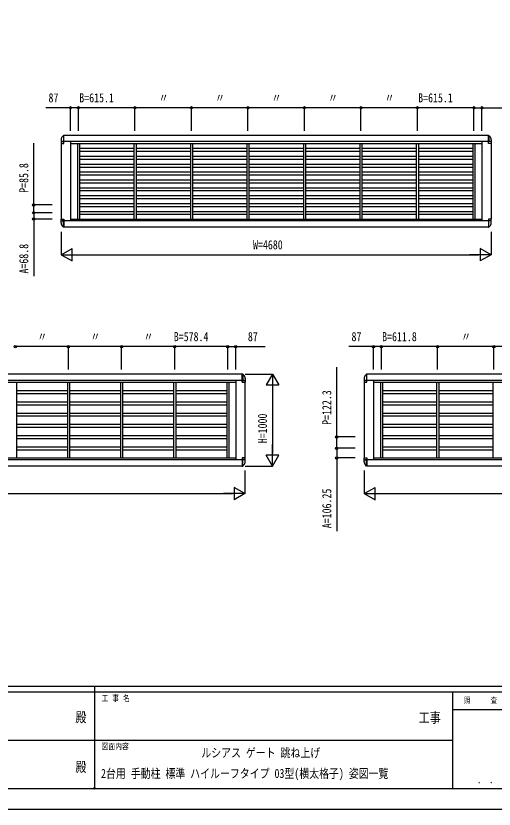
# Model space of a CAD drawing. Units: millimetres, scale not verified. Extents: x -12615 to 12615, y -8910 to 8910.
# Drawn here: x -870 to 4339, y -8910 to -274 of the extents above; entities that cross this region are included whole.
import ezdxf
from ezdxf.enums import TextEntityAlignment as Align

# ---------------------------------------------------------------- set-up
doc = ezdxf.new("R2010")
doc.units = ezdxf.units.MM
doc.header["$LTSCALE"] = 30
doc.header["$PDMODE"] = 32
doc.header["$PDSIZE"] = 15
for name, color, linetype in [('0-1_USER1', 3, 'Continuous'), ('0-2_YKK_A1', 4, 'Continuous'), ('0-3_YKK_D', 6, 'Continuous'), ('0-4_YKK_ZWAK', 7, 'Continuous')]:
    doc.layers.add(name, color=color, linetype=linetype)
doc.styles.add('ＭＳ ゴシック', font='')
doc.styles.get('ＭＳ ゴシック').set_extended_font_data('MS Gothic')

msp = doc.modelspace()

# ---------------------------------------------------------------- linework, layer by layer
at = {"layer": '0-2_YKK_A1'}
for p, q in [((-377.44, -1621.91), (-377.44, -1662)), ((-350.94, -1574.7), (-362.8, -1586.56)), ((-345.94, -1574.7), (-350.94, -1574.7)), ((-350.94, -1574.7), (-350.94, -1643)), ((-345.94, -1663), (-345.94, -1574.7)), ((4276.06, -1575), (-345.94, -1575)), ((4276.06, -1574.7), (4281.06, -1574.7)), ((4276.06, -1663), (4276.06, -1574.7)), ((4281.06, -1574.7), (4281.06, -1643)), ((4281.06, -1574.7), (4292.91, -1586.56)), ((4307.56, -1621.91), (4307.56, -1662)), ((-376.44, -1663), (-345.94, -1663)), ((-375.44, -1643), (-345.94, -1643)), ((-374.94, -1663), (-374.94, -2487)), ((4295.06, -1643), (-364.94, -1643)), ((-274.94, -1643), (-274.94, -2507)), ((-274.94, -1663), (4205.06, -1663)), ((-199.44, -1663), (-199.44, -2487)), ((-176.44, -1663), (-176.44, -2487)), ((-176.44, -1715.8), (415.7, -1715.8)), ((415.7, -1663), (415.7, -2487)), ((438.7, -1663), (438.7, -2487)), ((438.7, -1715.8), (1030.84, -1715.8)), ((1030.84, -1663), (1030.84, -2487)), ((1053.84, -1663), (1053.84, -2487)), ((1053.84, -1715.8), (1645.99, -1715.8)), ((1645.99, -1663), (1645.99, -2487)), ((1668.99, -1663), (1668.99, -2487)), ((1668.99, -1715.8), (2261.13, -1715.8)), ((2261.13, -1663), (2261.13, -2487)), ((2284.13, -1663), (2284.13, -2487)), ((2284.13, -1715.8), (2876.27, -1715.8)), ((2876.27, -1663), (2876.27, -2487)), ((2899.27, -1663), (2899.27, -2487)), ((2899.27, -1715.8), (3491.42, -1715.8)), ((3491.42, -1663), (3491.42, -2487)), ((3514.42, -1663), (3514.42, -2487)), ((3514.42, -1715.8), (4106.56, -1715.8)), ((4106.56, -1663), (4106.56, -2487)), ((4129.56, -1663), (4129.56, -2487)), ((4205.06, -1643), (4205.06, -2507)), ((4305.56, -1643), (4276.06, -1643)), ((4306.56, -1663), (4276.06, -1663)), ((4305.06, -1663), (4305.06, -2487)), ((-176.44, -1747.8), (415.7, -1747.8)), ((-176.44, -1801.6), (415.7, -1801.6)), ((438.7, -1747.8), (1030.84, -1747.8)), ((438.7, -1801.6), (1030.84, -1801.6)), ((1053.84, -1747.8), (1645.99, -1747.8)), ((1053.84, -1801.6), (1645.99, -1801.6)), ((1668.99, -1747.8), (2261.13, -1747.8)), ((1668.99, -1801.6), (2261.13, -1801.6)), ((2284.13, -1747.8), (2876.27, -1747.8)), ((2284.13, -1801.6), (2876.27, -1801.6)), ((2899.27, -1747.8), (3491.42, -1747.8)), ((2899.27, -1801.6), (3491.42, -1801.6)), ((3514.42, -1747.8), (4106.56, -1747.8)), ((3514.42, -1801.6), (4106.56, -1801.6)), ((-176.44, -1833.6), (415.7, -1833.6)), ((-176.44, -1887.4), (415.7, -1887.4)), ((438.7, -1833.6), (1030.84, -1833.6)), ((438.7, -1887.4), (1030.84, -1887.4)), ((1053.84, -1833.6), (1645.99, -1833.6)), ((1053.84, -1887.4), (1645.99, -1887.4)), ((1668.99, -1833.6), (2261.13, -1833.6)), ((1668.99, -1887.4), (2261.13, -1887.4)), ((2284.13, -1833.6), (2876.27, -1833.6)), ((2284.13, -1887.4), (2876.27, -1887.4)), ((2899.27, -1833.6), (3491.42, -1833.6)), ((2899.27, -1887.4), (3491.42, -1887.4)), ((3514.42, -1833.6), (4106.56, -1833.6)), ((3514.42, -1887.4), (4106.56, -1887.4)), ((-176.44, -1919.4), (415.7, -1919.4)), ((-176.44, -1973.2), (415.7, -1973.2)), ((438.7, -1919.4), (1030.84, -1919.4)), ((438.7, -1973.2), (1030.84, -1973.2)), ((1053.84, -1919.4), (1645.99, -1919.4)), ((1053.84, -1973.2), (1645.99, -1973.2)), ((1668.99, -1919.4), (2261.13, -1919.4)), ((1668.99, -1973.2), (2261.13, -1973.2)), ((2284.13, -1919.4), (2876.27, -1919.4)), ((2284.13, -1973.2), (2876.27, -1973.2)), ((2899.27, -1919.4), (3491.42, -1919.4)), ((2899.27, -1973.2), (3491.42, -1973.2)), ((3514.42, -1919.4), (4106.56, -1919.4)), ((3514.42, -1973.2), (4106.56, -1973.2)), ((-176.44, -2005.2), (415.7, -2005.2)), ((-176.44, -2059), (415.7, -2059)), ((438.7, -2005.2), (1030.84, -2005.2)), ((438.7, -2059), (1030.84, -2059)), ((1053.84, -2005.2), (1645.99, -2005.2)), ((1053.84, -2059), (1645.99, -2059)), ((1668.99, -2005.2), (2261.13, -2005.2)), ((1668.99, -2059), (2261.13, -2059)), ((2284.13, -2005.2), (2876.27, -2005.2)), ((2284.13, -2059), (2876.27, -2059)), ((2899.27, -2005.2), (3491.42, -2005.2)), ((2899.27, -2059), (3491.42, -2059)), ((3514.42, -2005.2), (4106.56, -2005.2)), ((3514.42, -2059), (4106.56, -2059)), ((-176.44, -2091), (415.7, -2091)), ((-176.44, -2144.8), (415.7, -2144.8)), ((438.7, -2091), (1030.84, -2091)), ((438.7, -2144.8), (1030.84, -2144.8)), ((1053.84, -2091), (1645.99, -2091)), ((1053.84, -2144.8), (1645.99, -2144.8)), ((1668.99, -2091), (2261.13, -2091)), ((1668.99, -2144.8), (2261.13, -2144.8)), ((2284.13, -2091), (2876.27, -2091)), ((2284.13, -2144.8), (2876.27, -2144.8)), ((2899.27, -2091), (3491.42, -2091)), ((2899.27, -2144.8), (3491.42, -2144.8)), ((3514.42, -2091), (4106.56, -2091)), ((3514.42, -2144.8), (4106.56, -2144.8)), ((-176.44, -2176.8), (415.7, -2176.8)), ((-176.44, -2230.6), (415.7, -2230.6)), ((438.7, -2176.8), (1030.84, -2176.8)), ((438.7, -2230.6), (1030.84, -2230.6)), ((1053.84, -2176.8), (1645.99, -2176.8)), ((1053.84, -2230.6), (1645.99, -2230.6)), ((1668.99, -2176.8), (2261.13, -2176.8)), ((1668.99, -2230.6), (2261.13, -2230.6)), ((2284.13, -2176.8), (2876.27, -2176.8)), ((2284.13, -2230.6), (2876.27, -2230.6)), ((2899.27, -2176.8), (3491.42, -2176.8)), ((2899.27, -2230.6), (3491.42, -2230.6)), ((3514.42, -2176.8), (4106.56, -2176.8)), ((3514.42, -2230.6), (4106.56, -2230.6)), ((-176.44, -2262.6), (415.7, -2262.6)), ((-176.44, -2316.4), (415.7, -2316.4)), ((438.7, -2262.6), (1030.84, -2262.6)), ((438.7, -2316.4), (1030.84, -2316.4)), ((1053.84, -2262.6), (1645.99, -2262.6)), ((1053.84, -2316.4), (1645.99, -2316.4)), ((1668.99, -2262.6), (2261.13, -2262.6)), ((1668.99, -2316.4), (2261.13, -2316.4)), ((2284.13, -2262.6), (2876.27, -2262.6)), ((2284.13, -2316.4), (2876.27, -2316.4)), ((2899.27, -2262.6), (3491.42, -2262.6)), ((2899.27, -2316.4), (3491.42, -2316.4)), ((3514.42, -2262.6), (4106.56, -2262.6)), ((3514.42, -2316.4), (4106.56, -2316.4)), ((-176.44, -2348.4), (415.7, -2348.4)), ((-176.44, -2402.2), (415.7, -2402.2)), ((438.7, -2348.4), (1030.84, -2348.4)), ((438.7, -2402.2), (1030.84, -2402.2)), ((1053.84, -2348.4), (1645.99, -2348.4)), ((1053.84, -2402.2), (1645.99, -2402.2)), ((1668.99, -2348.4), (2261.13, -2348.4)), ((1668.99, -2402.2), (2261.13, -2402.2)), ((2284.13, -2348.4), (2876.27, -2348.4)), ((2284.13, -2402.2), (2876.27, -2402.2)), ((2899.27, -2348.4), (3491.42, -2348.4)), ((2899.27, -2402.2), (3491.42, -2402.2)), ((3514.42, -2348.4), (4106.56, -2348.4)), ((3514.42, -2402.2), (4106.56, -2402.2)), ((-377.44, -2528.09), (-377.44, -2488)), ((-376.44, -2487), (-345.94, -2487)), ((-345.94, -2487), (-345.94, -2575.3)), ((-272.94, -2487), (4205.06, -2487)), ((-176.44, -2434.2), (415.7, -2434.2)), ((438.7, -2434.2), (1030.84, -2434.2)), ((1053.84, -2434.2), (1645.99, -2434.2)), ((1668.99, -2434.2), (2261.13, -2434.2)), ((2284.13, -2434.2), (2876.27, -2434.2)), ((2899.27, -2434.2), (3491.42, -2434.2)), ((3514.42, -2434.2), (4106.56, -2434.2)), ((4306.56, -2487), (4276.06, -2487)), ((4276.06, -2487), (4276.06, -2575.3)), ((4307.56, -2528.09), (4307.56, -2488)), ((-375.44, -2507), (-345.94, -2507)), ((4295.06, -2507), (-364.94, -2507)), ((-350.94, -2575.3), (-362.8, -2563.44)), ((-350.94, -2575.3), (-350.94, -2507)), ((-345.94, -2575.3), (-350.94, -2575.3)), ((4276.06, -2575), (-345.94, -2575)), ((4305.56, -2507), (4276.06, -2507)), ((4276.06, -2575.3), (4281.06, -2575.3)), ((4281.06, -2575.3), (4281.06, -2507)), ((4281.06, -2575.3), (4292.91, -2563.44)), ((1601.36, -4175), (-3925.94, -4175)), ((1596.06, -4174.7), (1601.06, -4174.7)), ((1596.06, -4263), (1596.06, -4174.7)), ((1601.06, -4174.7), (1601.06, -4243)), ((1601.06, -4174.7), (1612.91, -4186.56)), ((1627.56, -4221.91), (1627.56, -4262)), ((2922.56, -4221.91), (2922.56, -4262)), ((2949.06, -4174.7), (2937.2, -4186.56)), ((2954.06, -4174.7), (2949.06, -4174.7)), ((2949.06, -4174.7), (2949.06, -4243)), ((2954.06, -4263), (2954.06, -4174.7)), ((8776.06, -4175), (2954.06, -4175)), ((1627.56, -4243), (-3944.94, -4243)), ((-3854.94, -4263), (1525.06, -4263)), ((-864.22, -4263), (-864.22, -5087)), ((-308.77, -4263), (-308.77, -5087)), ((-285.77, -4263), (-285.77, -5087)), ((269.67, -4263), (269.67, -5087)), ((292.67, -4263), (292.67, -5087)), ((848.11, -4263), (848.11, -5087)), ((871.11, -4263), (871.11, -5087)), ((1426.56, -4263), (1426.56, -5087)), ((1449.56, -4263), (1449.56, -5087)), ((1525.06, -4243), (1525.06, -5105)), ((1625.56, -4243), (1596.06, -4243)), ((1596.06, -4263), (1626.56, -4263)), ((1626.56, -4263), (1596.06, -4263)), ((1625.06, -4263), (1625.06, -5087)), ((2923.56, -4263), (2954.06, -4263)), ((2924.56, -4243), (2954.06, -4243)), ((2925.06, -4263), (2925.06, -5087)), ((8776.06, -4243), (2935.06, -4243)), ((3025.06, -4243), (3025.06, -5107)), ((3025.06, -4263), (8705.06, -4263)), ((3100.56, -4263), (3100.56, -5087)), ((3123.56, -4263), (3123.56, -5087)), ((3712.34, -4263), (3712.34, -5087)), ((3735.34, -4263), (3735.34, -5087)), ((4324.11, -4263), (4324.11, -5087)), ((-864.22, -4353.25), (-308.77, -4353.25)), ((-864.22, -4385.25), (-308.77, -4385.25)), ((-285.77, -4353.25), (269.67, -4353.25)), ((-285.77, -4385.25), (269.67, -4385.25)), ((292.67, -4353.25), (848.11, -4353.25)), ((292.67, -4385.25), (848.11, -4385.25)), ((871.11, -4353.25), (1426.56, -4353.25)), ((871.11, -4385.25), (1426.56, -4385.25)), ((3123.56, -4353.25), (3712.34, -4353.25)), ((3123.56, -4385.25), (3712.34, -4385.25)), ((3735.34, -4353.25), (4324.11, -4353.25)), ((3735.34, -4385.25), (4324.11, -4385.25)), ((-864.22, -4475.55), (-308.77, -4475.55)), ((-285.77, -4475.55), (269.67, -4475.55)), ((292.67, -4475.55), (848.11, -4475.55)), ((871.11, -4475.55), (1426.56, -4475.55)), ((3123.56, -4475.55), (3712.34, -4475.55)), ((3735.34, -4475.55), (4324.11, -4475.55)), ((-864.22, -4507.55), (-308.77, -4507.55)), ((-285.77, -4507.55), (269.67, -4507.55)), ((292.67, -4507.55), (848.11, -4507.55)), ((871.11, -4507.55), (1426.56, -4507.55)), ((3123.56, -4507.55), (3712.34, -4507.55)), ((3735.34, -4507.55), (4324.11, -4507.55)), ((-864.22, -4597.85), (-308.77, -4597.85)), ((-864.22, -4629.85), (-308.77, -4629.85)), ((-285.77, -4597.85), (269.67, -4597.85)), ((-285.77, -4629.85), (269.67, -4629.85)), ((292.67, -4597.85), (848.11, -4597.85)), ((292.67, -4629.85), (848.11, -4629.85)), ((871.11, -4597.85), (1426.56, -4597.85)), ((871.11, -4629.85), (1426.56, -4629.85)), ((3123.56, -4597.85), (3712.34, -4597.85)), ((3123.56, -4629.85), (3712.34, -4629.85)), ((3735.34, -4597.85), (4324.11, -4597.85)), ((3735.34, -4629.85), (4324.11, -4629.85)), ((-864.22, -4720.15), (-308.77, -4720.15)), ((-285.77, -4720.15), (269.67, -4720.15)), ((292.67, -4720.15), (848.11, -4720.15)), ((871.11, -4720.15), (1426.56, -4720.15)), ((3123.56, -4720.15), (3712.34, -4720.15)), ((3735.34, -4720.15), (4324.11, -4720.15)), ((-864.22, -4752.15), (-308.77, -4752.15)), ((-285.77, -4752.15), (269.67, -4752.15)), ((292.67, -4752.15), (848.11, -4752.15)), ((871.11, -4752.15), (1426.56, -4752.15)), ((3123.56, -4752.15), (3712.34, -4752.15)), ((3735.34, -4752.15), (4324.11, -4752.15)), ((-864.22, -4842.45), (-308.77, -4842.45)), ((-864.22, -4874.45), (-308.77, -4874.45)), ((-285.77, -4842.45), (269.67, -4842.45)), ((-285.77, -4874.45), (269.67, -4874.45)), ((292.67, -4842.45), (848.11, -4842.45)), ((292.67, -4874.45), (848.11, -4874.45)), ((871.11, -4842.45), (1426.56, -4842.45)), ((871.11, -4874.45), (1426.56, -4874.45)), ((3123.56, -4842.45), (3712.34, -4842.45)), ((3123.56, -4874.45), (3712.34, -4874.45)), ((3735.34, -4842.45), (4324.11, -4842.45)), ((3735.34, -4874.45), (4324.11, -4874.45)), ((-864.22, -4964.75), (-308.77, -4964.75)), ((-864.22, -4996.75), (-308.77, -4996.75)), ((-285.77, -4964.75), (269.67, -4964.75)), ((-285.77, -4996.75), (269.67, -4996.75)), ((292.67, -4964.75), (848.11, -4964.75)), ((292.67, -4996.75), (848.11, -4996.75)), ((871.11, -4964.75), (1426.56, -4964.75)), ((871.11, -4996.75), (1426.56, -4996.75)), ((3123.56, -4964.75), (3712.34, -4964.75)), ((3123.56, -4996.75), (3712.34, -4996.75)), ((3735.34, -4964.75), (4324.11, -4964.75)), ((3735.34, -4996.75), (4324.11, -4996.75)), ((-3854.94, -5087), (1525.06, -5087)), ((1596.06, -5087), (1626.56, -5087)), ((1626.56, -5087), (1596.06, -5087)), ((1596.06, -5087), (1596.06, -5175.3)), ((1627.56, -5128.09), (1627.56, -5088)), ((2922.56, -5128.09), (2922.56, -5088)), ((2923.56, -5087), (2954.06, -5087)), ((2954.06, -5087), (2954.06, -5175.3)), ((3025.06, -5087), (8705.06, -5087)), ((1627.56, -5107), (-3944.94, -5107)), ((1601.36, -5175), (-3925.94, -5175)), ((1625.56, -5107), (1596.06, -5107)), ((1596.06, -5175.3), (1601.06, -5175.3)), ((1601.06, -5175.3), (1601.06, -5107)), ((1601.06, -5175.3), (1612.91, -5163.44)), ((2924.56, -5107), (2954.06, -5107)), ((8776.06, -5107), (2935.06, -5107)), ((2949.06, -5175.3), (2937.2, -5163.44)), ((2949.06, -5175.3), (2949.06, -5107)), ((2954.06, -5175.3), (2949.06, -5175.3)), ((8776.06, -5175), (2954.06, -5175))]:
    msp.add_line(p, q, dxfattribs=at)
for centre, radius, start, end in [((-327.44, -1621.91), 50, 135, 180), ((4257.56, -1621.91), 50, 0, 45), ((-376.44, -1662), 1, 180, 270), ((4306.56, -1662), 1, 270, 0), ((-376.44, -2488), 1, 90, 180), ((4306.56, -2488), 1, 0, 90), ((-327.44, -2528.09), 50, 180, 225), ((4257.56, -2528.09), 50, 315, 0), ((1577.56, -4221.91), 50, 0, 45), ((2972.56, -4221.91), 50, 135, 180), ((1626.56, -4262), 1, 270, 0), ((2923.56, -4262), 1, 180, 270), ((1626.56, -5088), 1, 0, 90), ((2923.56, -5088), 1, 90, 180), ((1577.56, -5128.09), 50, 315, 0), ((2972.56, -5128.09), 50, 180, 225)]:
    msp.add_arc(centre, radius, start, end, dxfattribs=at)
at = {"layer": '0-3_YKK_D'}
for p, q in [((-274.94, -1525), (-274.94, -1274)), ((-187.94, -1525), (-187.94, -1274)), ((-187.94, -1525), (-187.94, -1274)), ((427.2, -1275), (-187.94, -1275)), ((427.2, -1525), (427.2, -1274)), ((427.2, -1525), (427.2, -1274)), ((1042.34, -1275), (427.2, -1275)), ((1042.34, -1525), (1042.34, -1274)), ((1042.34, -1525), (1042.34, -1274)), ((1657.49, -1275), (1042.34, -1275)), ((1657.49, -1525), (1657.49, -1274)), ((1657.49, -1525), (1657.49, -1274)), ((2272.63, -1275), (1657.49, -1275)), ((2272.63, -1525), (2272.63, -1274)), ((2272.63, -1525), (2272.63, -1274)), ((2887.77, -1275), (2272.63, -1275)), ((2887.77, -1525), (2887.77, -1274)), ((2887.77, -1525), (2887.77, -1274)), ((3502.92, -1275), (2887.77, -1275)), ((3502.92, -1525), (3502.92, -1274)), ((3502.92, -1525), (3502.92, -1274)), ((4118.06, -1275), (3502.92, -1275)), ((4118.06, -1525), (4118.06, -1274)), ((4118.06, -1525), (4118.06, -1274)), ((4205.06, -1525), (4205.06, -1274)), ((-475.94, -2332.4), (-675.94, -2332.4)), ((-475.94, -2418.2), (-675.94, -2418.2)), ((-475.94, -2418.2), (-675.94, -2418.2)), ((-475.94, -2487), (-675.94, -2487)), ((-374.94, -2625), (-374.94, -2876)), ((4305.06, -2625), (4305.06, -2876)), ((-374.94, -2875), (-258.03, -2807.5)), ((-258.03, -2942.5), (-258.03, -2807.5)), ((4305.06, -2875), (4188.15, -2807.5)), ((4188.15, -2807.5), (4188.15, -2942.5)), ((-374.94, -2875), (-258.03, -2942.5)), ((-374.94, -2875), (-141.11, -2875)), ((-239.94, -2875), (4170.06, -2875)), ((4305.06, -2875), (4071.23, -2875)), ((4305.06, -2875), (4188.15, -2942.5)), ((-297.27, -3875), (-875.72, -3875)), ((-297.27, -4125), (-297.27, -3874)), ((-297.27, -4125), (-297.27, -3874)), ((281.17, -3875), (-297.27, -3875)), ((281.17, -4125), (281.17, -3874)), ((281.17, -4125), (281.17, -3874)), ((859.61, -3875), (281.17, -3875)), ((859.61, -4125), (859.61, -3874)), ((859.61, -4125), (859.61, -3874)), ((1438.06, -3875), (859.61, -3875)), ((1438.06, -4125), (1438.06, -3874)), ((1438.06, -4125), (1438.06, -3874)), ((1525.06, -4125), (1525.06, -3874)), ((3025.06, -4125), (3025.06, -3874)), ((3112.06, -4125), (3112.06, -3874)), ((3112.06, -4125), (3112.06, -3874)), ((3723.84, -3875), (3112.06, -3875)), ((3723.84, -4125), (3723.84, -3874)), ((3723.84, -4125), (3723.84, -3874)), ((4335.61, -3875), (3723.84, -3875)), ((4335.61, -4125), (4335.61, -3874)), ((4335.61, -4125), (4335.61, -3874)), ((4947.39, -3875), (4335.61, -3875)), ((1626.06, -4175), (1926.06, -4175)), ((1925.06, -4175), (1857.56, -4291.91)), ((1925.06, -4175), (1992.56, -4291.91)), ((1925.06, -4175), (1925.06, -4408.83)), ((1857.56, -4291.91), (1992.56, -4291.91)), ((1925.06, -4310), (1925.06, -5040)), ((2824.06, -4858.45), (2624.06, -4858.45)), ((1925.06, -5175), (1925.06, -4941.17)), ((2824.06, -4980.75), (2624.06, -4980.75)), ((2824.06, -4980.75), (2624.06, -4980.75)), ((1925.06, -5175), (1857.56, -5058.09)), ((1992.56, -5058.09), (1857.56, -5058.09)), ((1925.06, -5175), (1992.56, -5058.09)), ((2824.06, -5087), (2624.06, -5087)), ((1626.06, -5175), (1926.06, -5175)), ((1625.06, -5225), (1625.06, -5476)), ((2925.06, -5225), (2925.06, -5476)), ((1625.06, -5475), (1508.15, -5407.5)), ((1508.15, -5407.5), (1508.15, -5542.5)), ((2925.06, -5475), (3041.97, -5407.5)), ((3041.97, -5542.5), (3041.97, -5407.5)), ((-3819.94, -5475), (1490.06, -5475)), ((1625.06, -5475), (1391.23, -5475)), ((1625.06, -5475), (1508.15, -5542.5)), ((2925.06, -5475), (3041.97, -5542.5)), ((2925.06, -5475), (3158.89, -5475)), ((3060.06, -5475), (8670.06, -5475))]:
    msp.add_line(p, q, dxfattribs=at)
for points in [[(-187.94, -1275), (-274.94, -1275), (-544.34, -1275)], [(4118.06, -1275), (4205.06, -1275), (4525.46, -1275)], [(-674.94, -2418.2), (-674.94, -2332.4), (-674.94, -1659.2)], [(-674.94, -2418.2), (-674.94, -2487), (-674.94, -3109.2)], [(1438.06, -3875), (1525.06, -3875), (1845.46, -3875)], [(3112.06, -3875), (3025.06, -3875), (2755.66, -3875)], [(2625.06, -4980.75), (2625.06, -4858.45), (2625.06, -4098.85)], [(2625.06, -4980.75), (2625.06, -5087), (2625.06, -5882)]]:
    msp.add_lwpolyline(points, dxfattribs=at)
for centre in [(-274.94, -1275), (-187.94, -1275), (-187.94, -1275), (427.2, -1275), (427.2, -1275), (1042.34, -1275), (1042.34, -1275), (1657.49, -1275), (1657.49, -1275), (2272.63, -1275), (2272.63, -1275), (2887.77, -1275), (2887.77, -1275), (3502.92, -1275), (3502.92, -1275), (4118.06, -1275), (4118.06, -1275), (4205.06, -1275), (-674.94, -2332.4), (-674.94, -2418.2), (-674.94, -2418.2), (-674.94, -2487), (-875.72, -3875), (-875.72, -3875), (-297.27, -3875), (-297.27, -3875), (281.17, -3875), (281.17, -3875), (859.61, -3875), (859.61, -3875), (1438.06, -3875), (1438.06, -3875), (1525.06, -3875), (3025.06, -3875), (3112.06, -3875), (3112.06, -3875), (3723.84, -3875), (3723.84, -3875), (4335.61, -3875), (4335.61, -3875), (2625.06, -4858.45), (2625.06, -4980.75), (2625.06, -4980.75), (2625.06, -5087)]:
    msp.add_circle(centre, 12.75, dxfattribs=at)
at = {"layer": '0-4_YKK_ZWAK'}
for p, q in [((11685.06, -7575), (-11714.94, -7575)), ((-14.94, -7575), (-14.94, -8685)), ((-14.94, -7635), (-3914.94, -7635)), ((3885.06, -7635), (-14.94, -7635)), ((5955.06, -7830), (3885.06, -7830)), ((-3892.44, -8160), (-14.94, -8160)), ((-14.94, -8160), (3885.06, -8160)), ((-3914.94, -8685), (-14.94, -8685)), ((-14.94, -8685), (3885.06, -8685)), ((3885.06, -8685), (5955.06, -8685))]:
    msp.add_line(p, q, dxfattribs=at)
msp.add_lwpolyline([(-12615, -8910), (12615, -8910), (12615, 8910), (-12615, 8910)], close=True, dxfattribs=at)
msp.add_lwpolyline([(5955.06, -7635), (3885.06, -7635), (3885.06, -8685)], dxfattribs=at)
msp.add_point((-14.94, -8685), dxfattribs=at)

# ---------------------------------------------------------------- texts
at = {"layer": '0-1_USER1', "style": 'ＭＳ ゴシック', "width": 0.8}
for s, p in [('ルシアス ゲート 跳ね上げ', (1149.49, -8375.59)), ('2台用 手動柱 標準 ハイルーフタイプ 03型(横太格子) 姿図一覧', (57.61, -8600.59))]:
    msp.add_text(s, height=98.97, dxfattribs=at).set_placement(p, align=Align.BOTTOM_LEFT)
at = {"layer": '0-3_YKK_D', "style": 'ＭＳ ゴシック', "width": 0.8}
for s, p in [('87', (-514.34, -1245)), ('B=615.1', (-179.17, -1245)), ('B=615.1', (3511.69, -1245)), ('〃', (684.37, -1245)), ('〃', (1299.52, -1245)), ('〃', (1914.66, -1245)), ('〃', (2529.8, -1245)), ('〃', (3144.94, -1245)), ('W=4680', (1713.06, -2845)), ('〃', (-636.9, -3845)), ('〃', (-58.45, -3845)), ('〃', (519.99, -3845)), ('B=578.4', (850.04, -3845)), ('87', (1657.06, -3845)), ('87', (2785.66, -3845)), ('B=611.8', (3119.15, -3845)), ('〃', (3979.33, -3845))]:
    msp.add_text(s, height=98.97, dxfattribs=at).set_placement(p, align=Align.BOTTOM_LEFT)
for s, p in [('P=85.8', (-704.94, -2200.4)), ('A=68.8', (-704.94, -3079.2)), ('P=122.3', (2595.06, -4726.45)), ('H=1000', (1895.06, -4927)), ('A=106.25', (2595.06, -5852))]:
    msp.add_text(s, height=98.97, rotation=90, dxfattribs=at).set_placement(p, align=Align.BOTTOM_LEFT)
at = {"layer": '0-4_YKK_ZWAK', "style": 'ＭＳ ゴシック', "width": 0.8}
for s, height, p in [('工 事 名', 65.98, (63.81, -7755)), ('照     査', 65.98, (4009.26, -7777.5)), ('殿', 110, (-221, -7997.5)), ('工事', 110, (3517, -8002.4)), ('図面内容', 65.98, (63.81, -8280)), ('殿', 110, (-221, -8537.5)), ('． ．', 77.75, (4155, -8653.06))]:
    msp.add_text(s, height=height, dxfattribs=at).set_placement(p, align=Align.BOTTOM_LEFT)

doc.saveas('drawing.dxf')
